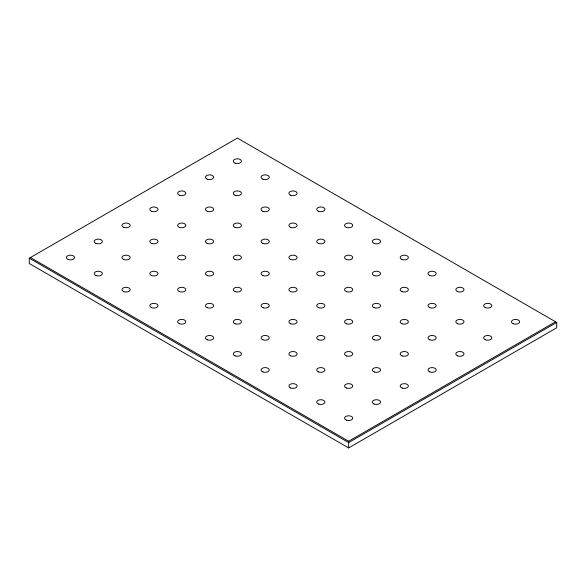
<?xml version="1.0" encoding="UTF-8"?>
<svg xmlns="http://www.w3.org/2000/svg" width="586" height="586" viewBox="0 0 586 586"><rect width="100%" height="100%" fill="white"/><g stroke="black" fill="none" stroke-linecap="round" stroke-linejoin="round"><path stroke-width="0.88" d="M29.3 258.199L237.359 138.076L556.7 322.447L556.7 327.801L348.641 447.924L29.3 263.554L29.3 258.199L348.641 442.569L556.7 322.447M30.457 257.532L348.641 441.229L555.543 321.773M348.641 441.229L348.641 447.924M179.477 195.263A4.095 2.366 0 0 0 185.813 193.424A4.095 2.366 0 0 0 179.88 191.175A4.095 2.366 0 0 0 179.477 195.263M151.657 211.326A4.095 2.366 0 0 0 158 209.488A4.095 2.366 0 0 0 152.067 207.232A4.095 2.366 0 0 0 151.657 211.326M124.027 227.456A4.095 2.366 0 0 0 130.187 225.42A4.095 2.366 0 0 0 124.049 223.354A4.095 2.366 0 0 0 124.027 227.456M318.586 211.334A4.095 2.366 0 0 0 324.915 209.473A4.095 2.366 0 0 0 318.96 207.239A4.095 2.366 0 0 0 318.586 211.334M179.36 291.586A4.095 2.366 0 0 0 185.806 289.872A4.095 2.366 0 0 0 180.012 287.506A4.095 2.366 0 0 0 179.36 291.586M262.931 243.446A4.095 2.366 0 0 0 269.274 241.608A4.095 2.366 0 0 0 263.341 239.359A4.095 2.366 0 0 0 262.931 243.446M235.301 291.696A4.095 2.366 0 0 0 241.461 289.66A4.095 2.366 0 0 0 235.33 287.601A4.095 2.366 0 0 0 235.301 291.696M290.751 259.51A4.095 2.366 0 0 0 297.095 257.664A4.095 2.366 0 0 0 291.161 255.415A4.095 2.366 0 0 0 290.751 259.51M318.572 243.446A4.095 2.366 0 0 0 324.908 241.608A4.095 2.366 0 0 0 318.974 239.359A4.095 2.366 0 0 0 318.572 243.446M207.18 307.65A4.095 2.366 0 0 0 213.626 305.929A4.095 2.366 0 0 0 207.825 303.57A4.095 2.366 0 0 0 207.18 307.65M262.931 275.574A4.095 2.366 0 0 0 269.274 273.728A4.095 2.366 0 0 0 263.341 271.479A4.095 2.366 0 0 0 262.931 275.574M207.298 179.206A4.095 2.366 0 0 0 213.634 177.36A4.095 2.366 0 0 0 207.7 175.111A4.095 2.366 0 0 0 207.298 179.206M123.851 291.638A4.095 2.366 0 0 0 130.18 289.777A4.095 2.366 0 0 0 124.225 287.543A4.095 2.366 0 0 0 123.851 291.638M290.766 195.27A4.095 2.366 0 0 0 297.095 193.409A4.095 2.366 0 0 0 291.139 191.183A4.095 2.366 0 0 0 290.766 195.27M235.111 227.39A4.095 2.366 0 0 0 241.454 225.544A4.095 2.366 0 0 0 235.521 223.295A4.095 2.366 0 0 0 235.111 227.39M151.671 307.701A4.095 2.366 0 0 0 158 305.841A4.095 2.366 0 0 0 152.045 303.607A4.095 2.366 0 0 0 151.671 307.701M207.481 275.64A4.095 2.366 0 0 0 213.641 273.603A4.095 2.366 0 0 0 207.51 271.538A4.095 2.366 0 0 0 207.481 275.64M235.111 259.51A4.095 2.366 0 0 0 241.454 257.664A4.095 2.366 0 0 0 235.521 255.415A4.095 2.366 0 0 0 235.111 259.51M262.946 371.942A4.095 2.366 0 0 0 269.274 370.081A4.095 2.366 0 0 0 263.319 367.854A4.095 2.366 0 0 0 262.946 371.942M318.755 339.88A4.095 2.366 0 0 0 324.915 337.844A4.095 2.366 0 0 0 318.784 335.785A4.095 2.366 0 0 0 318.755 339.88M374.205 307.694A4.095 2.366 0 0 0 380.548 305.848A4.095 2.366 0 0 0 374.615 303.599A4.095 2.366 0 0 0 374.205 307.694M402.025 291.63A4.095 2.366 0 0 0 408.369 289.792A4.095 2.366 0 0 0 402.435 287.543A4.095 2.366 0 0 0 402.025 291.63M290.634 355.834A4.095 2.366 0 0 0 297.08 354.112A4.095 2.366 0 0 0 291.286 351.747A4.095 2.366 0 0 0 290.634 355.834M346.392 323.75A4.095 2.366 0 0 0 352.728 321.912A4.095 2.366 0 0 0 346.795 319.663A4.095 2.366 0 0 0 346.392 323.75M457.681 291.638A4.095 2.366 0 0 0 464.009 289.777A4.095 2.366 0 0 0 458.054 287.543A4.095 2.366 0 0 0 457.681 291.638M290.766 388.005A4.095 2.366 0 0 0 297.095 386.145A4.095 2.366 0 0 0 291.139 383.911A4.095 2.366 0 0 0 290.766 388.005M346.575 355.944A4.095 2.366 0 0 0 352.735 353.907A4.095 2.366 0 0 0 346.604 351.842A4.095 2.366 0 0 0 346.575 355.944M290.751 227.39A4.095 2.366 0 0 0 297.095 225.544A4.095 2.366 0 0 0 291.161 223.295A4.095 2.366 0 0 0 290.751 227.39M346.407 227.397A4.095 2.366 0 0 0 352.728 225.537A4.095 2.366 0 0 0 346.78 223.303A4.095 2.366 0 0 0 346.407 227.397M179.492 323.758A4.095 2.366 0 0 0 185.813 321.897A4.095 2.366 0 0 0 179.865 319.67A4.095 2.366 0 0 0 179.492 323.758M374.395 372.007A4.095 2.366 0 0 0 380.556 369.971A4.095 2.366 0 0 0 374.425 367.905A4.095 2.366 0 0 0 374.395 372.007M429.846 339.814A4.095 2.366 0 0 0 436.189 337.976A4.095 2.366 0 0 0 430.256 335.727A4.095 2.366 0 0 0 429.846 339.814M457.666 323.75A4.095 2.366 0 0 0 464.002 321.912A4.095 2.366 0 0 0 458.069 319.663A4.095 2.366 0 0 0 457.666 323.75M402.025 355.878A4.095 2.366 0 0 0 408.369 354.032A4.095 2.366 0 0 0 402.435 351.783A4.095 2.366 0 0 0 402.025 355.878M513.321 323.758A4.095 2.366 0 0 0 519.643 321.897A4.095 2.366 0 0 0 513.688 319.67A4.095 2.366 0 0 0 513.321 323.758M346.407 420.125A4.095 2.366 0 0 0 352.728 418.265A4.095 2.366 0 0 0 346.78 416.038A4.095 2.366 0 0 0 346.407 420.125M402.216 388.064A4.095 2.366 0 0 0 408.376 386.028A4.095 2.366 0 0 0 402.238 383.969A4.095 2.366 0 0 0 402.216 388.064M457.666 355.878A4.095 2.366 0 0 0 464.002 354.032A4.095 2.366 0 0 0 458.069 351.783A4.095 2.366 0 0 0 457.666 355.878M485.486 339.814A4.095 2.366 0 0 0 491.822 337.976A4.095 2.366 0 0 0 485.889 335.727A4.095 2.366 0 0 0 485.486 339.814M207.298 243.446A4.095 2.366 0 0 0 213.634 241.608A4.095 2.366 0 0 0 207.7 239.359A4.095 2.366 0 0 0 207.298 243.446M179.66 259.576A4.095 2.366 0 0 0 185.821 257.54A4.095 2.366 0 0 0 179.69 255.481A4.095 2.366 0 0 0 179.66 259.576M374.205 275.574A4.095 2.366 0 0 0 380.548 273.728A4.095 2.366 0 0 0 374.615 271.479A4.095 2.366 0 0 0 374.205 275.574M262.814 339.77A4.095 2.366 0 0 0 269.26 338.056A4.095 2.366 0 0 0 263.466 335.69A4.095 2.366 0 0 0 262.814 339.77M318.572 307.694A4.095 2.366 0 0 0 324.908 305.848A4.095 2.366 0 0 0 318.974 303.599A4.095 2.366 0 0 0 318.572 307.694M429.86 275.574A4.095 2.366 0 0 0 436.189 273.713A4.095 2.366 0 0 0 430.234 271.486A4.095 2.366 0 0 0 429.86 275.574M151.84 243.512A4.095 2.366 0 0 0 158 241.483A4.095 2.366 0 0 0 151.869 239.418A4.095 2.366 0 0 0 151.84 243.512M179.477 227.39A4.095 2.366 0 0 0 185.813 225.544A4.095 2.366 0 0 0 179.88 223.295A4.095 2.366 0 0 0 179.477 227.39M207.298 211.326A4.095 2.366 0 0 0 213.634 209.488A4.095 2.366 0 0 0 207.7 207.232A4.095 2.366 0 0 0 207.298 211.326M235.111 195.263A4.095 2.366 0 0 0 241.454 193.424A4.095 2.366 0 0 0 235.521 191.175A4.095 2.366 0 0 0 235.111 195.263M262.931 211.326A4.095 2.366 0 0 0 269.274 209.488A4.095 2.366 0 0 0 263.341 207.232A4.095 2.366 0 0 0 262.931 211.326M374.227 243.454A4.095 2.366 0 0 0 380.548 241.593A4.095 2.366 0 0 0 374.593 239.359A4.095 2.366 0 0 0 374.227 243.454M207.312 339.821A4.095 2.366 0 0 0 213.634 337.961A4.095 2.366 0 0 0 207.686 335.727A4.095 2.366 0 0 0 207.312 339.821M263.121 307.76A4.095 2.366 0 0 0 269.282 305.724A4.095 2.366 0 0 0 263.143 303.658A4.095 2.366 0 0 0 263.121 307.76M318.572 275.574A4.095 2.366 0 0 0 324.908 273.728A4.095 2.366 0 0 0 318.974 271.479A4.095 2.366 0 0 0 318.572 275.574M68.218 259.517A4.095 2.366 0 0 0 74.539 257.657A4.095 2.366 0 0 0 68.591 255.423A4.095 2.366 0 0 0 68.218 259.517M235.133 163.15A4.095 2.366 0 0 0 241.454 161.289A4.095 2.366 0 0 0 235.499 159.055A4.095 2.366 0 0 0 235.133 163.15M95.906 243.402A4.095 2.366 0 0 0 102.352 241.688A4.095 2.366 0 0 0 96.551 239.322A4.095 2.366 0 0 0 95.906 243.402M262.946 179.213A4.095 2.366 0 0 0 269.274 177.353A4.095 2.366 0 0 0 263.319 175.119A4.095 2.366 0 0 0 262.946 179.213M123.719 259.466A4.095 2.366 0 0 0 130.165 257.745A4.095 2.366 0 0 0 124.371 255.386A4.095 2.366 0 0 0 123.719 259.466M96.038 275.574A4.095 2.366 0 0 0 102.36 273.713A4.095 2.366 0 0 0 96.404 271.486A4.095 2.366 0 0 0 96.038 275.574M151.54 275.523A4.095 2.366 0 0 0 157.986 273.809A4.095 2.366 0 0 0 152.192 271.443A4.095 2.366 0 0 0 151.54 275.523M346.392 259.51A4.095 2.366 0 0 0 352.728 257.664A4.095 2.366 0 0 0 346.795 255.415A4.095 2.366 0 0 0 346.392 259.51M235.001 323.706A4.095 2.366 0 0 0 241.447 321.992A4.095 2.366 0 0 0 235.645 319.626A4.095 2.366 0 0 0 235.001 323.706M290.751 291.63A4.095 2.366 0 0 0 297.095 289.792A4.095 2.366 0 0 0 291.161 287.543A4.095 2.366 0 0 0 290.751 291.63M402.047 259.517A4.095 2.366 0 0 0 408.369 257.657A4.095 2.366 0 0 0 402.414 255.423A4.095 2.366 0 0 0 402.047 259.517M235.133 355.885A4.095 2.366 0 0 0 241.454 354.025A4.095 2.366 0 0 0 235.499 351.79A4.095 2.366 0 0 0 235.133 355.885M290.934 323.824A4.095 2.366 0 0 0 297.095 321.787A4.095 2.366 0 0 0 290.964 319.722A4.095 2.366 0 0 0 290.934 323.824M346.392 291.63A4.095 2.366 0 0 0 352.728 289.792A4.095 2.366 0 0 0 346.795 287.543A4.095 2.366 0 0 0 346.392 291.63M402.025 323.75A4.095 2.366 0 0 0 408.369 321.912A4.095 2.366 0 0 0 402.435 319.663A4.095 2.366 0 0 0 402.025 323.75M429.846 307.694A4.095 2.366 0 0 0 436.189 305.848A4.095 2.366 0 0 0 430.256 303.599A4.095 2.366 0 0 0 429.846 307.694M318.454 371.89A4.095 2.366 0 0 0 324.9 370.176A4.095 2.366 0 0 0 319.106 367.81A4.095 2.366 0 0 0 318.454 371.89M374.205 339.814A4.095 2.366 0 0 0 380.548 337.976A4.095 2.366 0 0 0 374.615 335.727A4.095 2.366 0 0 0 374.205 339.814M485.501 307.701A4.095 2.366 0 0 0 491.822 305.841A4.095 2.366 0 0 0 485.875 303.607A4.095 2.366 0 0 0 485.501 307.701M346.275 387.954A4.095 2.366 0 0 0 352.721 386.24A4.095 2.366 0 0 0 346.919 383.874A4.095 2.366 0 0 0 346.275 387.954M318.586 404.069A4.095 2.366 0 0 0 324.915 402.208A4.095 2.366 0 0 0 318.96 399.974A4.095 2.366 0 0 0 318.586 404.069M374.095 404.01A4.095 2.366 0 0 0 380.541 402.296A4.095 2.366 0 0 0 374.74 399.93A4.095 2.366 0 0 0 374.095 404.01M429.846 371.934A4.095 2.366 0 0 0 436.189 370.096A4.095 2.366 0 0 0 430.256 367.847A4.095 2.366 0 0 0 429.846 371.934"/></g></svg>
